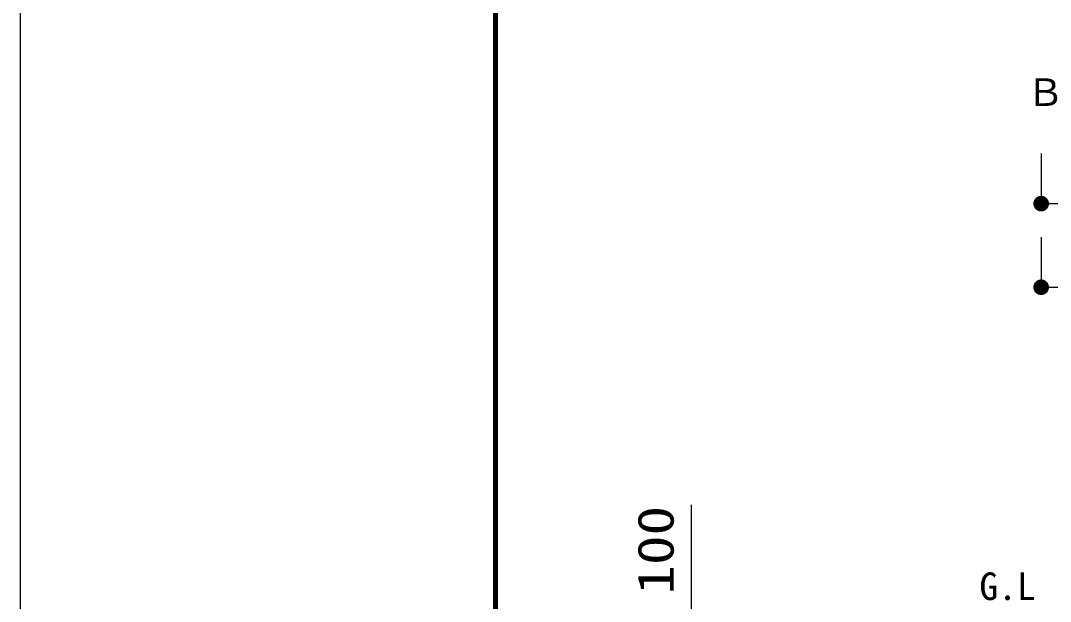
# Model space of a CAD drawing. Units: millimetres, scale not verified. Extents: x -8910 to 8910, y -6308 to 6308.
# Drawn here: x -8910 to -6446, y -1349 to 41 of the extents above; entities that cross this region are included whole.
import ezdxf
from ezdxf.enums import TextEntityAlignment as Align

# ---------------------------------------------------------------- set-up
doc = ezdxf.new("R2010")
doc.units = ezdxf.units.MM
doc.header["$LTSCALE"] = 30
for name, color, linetype, lineweight in [('0-1_空気管', 3, 'Continuous', 25), ('1-2_00クル-フ-6寸法', 132, 'Continuous', 25), ('1-5_図面枠', 7, 'Continuous', 25), ('1-6_Axis_waku', 7, 'Continuous', 25)]:
    doc.layers.add(name, color=color, linetype=linetype, lineweight=lineweight)
doc.styles.add('ＭＳ ゴシック', font='')
doc.styles.get('ＭＳ ゴシック').set_extended_font_data('MS Gothic')

msp = doc.modelspace()

# ---------------------------------------------------------------- linework, layer by layer
at = {"layer": '1-2_00クル-フ-6寸法', "color": 4}
for p, q in [((-6468.11, -277.08), (-6468.11, -397.08)), ((-6468.11, -397.08), (-5448.09, -397.08)), ((-6468.11, -477.08), (-6468.11, -597.08)), ((-6468.11, -597.08), (-3498.07, -597.08)), ((-7304.35, -1369.61), (-7304.35, -1117.27))]:
    msp.add_line(p, q, dxfattribs=at)
at = {"layer": '1-2_00クル-フ-6寸法'}
for points in [[(-6468.11, -397.08), (-6486.71, -394.73), (-6486.27, -392.42)], [(-6468.11, -397.08), (-6486.27, -392.42), (-6485.54, -390.18)], [(-6468.11, -397.08), (-6485.54, -390.18), (-6484.54, -388.05)], [(-6468.11, -397.08), (-6484.54, -388.05), (-6483.28, -386.06)], [(-6468.11, -397.08), (-6483.28, -386.06), (-6481.78, -384.25)], [(-6468.11, -397.08), (-6481.78, -384.25), (-6480.06, -382.64)], [(-6468.11, -397.08), (-6480.06, -382.64), (-6478.16, -381.25)], [(-6468.11, -397.08), (-6478.16, -381.25), (-6476.09, -380.12)], [(-6468.11, -397.08), (-6476.09, -380.12), (-6473.9, -379.25)], [(-6468.11, -397.08), (-6473.9, -379.25), (-6471.62, -378.67)], [(-6468.11, -397.08), (-6471.62, -378.67), (-6469.29, -378.37)], [(-6468.11, -397.08), (-6469.29, -378.37), (-6466.93, -378.37)], [(-6468.11, -397.08), (-6466.93, -378.37), (-6464.6, -378.67)], [(-6468.11, -397.08), (-6464.6, -378.67), (-6462.31, -379.25)], [(-6468.11, -397.08), (-6462.31, -379.25), (-6460.13, -380.12)], [(-6468.11, -397.08), (-6460.13, -380.12), (-6458.06, -381.25)], [(-6468.11, -397.08), (-6458.06, -381.25), (-6456.16, -382.64)], [(-6468.11, -397.08), (-6456.16, -382.64), (-6454.44, -384.25)], [(-6468.11, -397.08), (-6454.44, -384.25), (-6452.94, -386.06)], [(-6468.11, -397.08), (-6452.94, -386.06), (-6451.68, -388.05)], [(-6468.11, -397.08), (-6451.68, -388.05), (-6450.68, -390.18)], [(-6468.11, -397.08), (-6450.68, -390.18), (-6449.95, -392.42)], [(-6468.11, -397.08), (-6449.95, -392.42), (-6449.51, -394.73)], [(-6468.11, -397.08), (-6486.86, -397.08), (-6486.71, -394.73)], [(-6468.11, -397.08), (-6486.71, -399.43), (-6486.86, -397.08)], [(-6468.11, -397.08), (-6486.27, -401.75), (-6486.71, -399.43)], [(-6468.11, -397.08), (-6485.54, -403.99), (-6486.27, -401.75)], [(-6468.11, -397.08), (-6484.54, -406.12), (-6485.54, -403.99)], [(-6468.11, -397.08), (-6483.28, -408.1), (-6484.54, -406.12)], [(-6468.11, -397.08), (-6481.78, -409.92), (-6483.28, -408.1)], [(-6468.11, -397.08), (-6480.06, -411.53), (-6481.78, -409.92)], [(-6468.11, -397.08), (-6478.16, -412.91), (-6480.06, -411.53)], [(-6468.11, -397.08), (-6476.09, -414.05), (-6478.16, -412.91)], [(-6468.11, -397.08), (-6473.9, -414.92), (-6476.09, -414.05)], [(-6468.11, -397.08), (-6471.62, -415.5), (-6473.9, -414.92)], [(-6468.11, -397.08), (-6469.29, -415.8), (-6471.62, -415.5)], [(-6468.11, -397.08), (-6466.93, -415.8), (-6469.29, -415.8)], [(-6468.11, -397.08), (-6449.51, -394.73), (-6449.36, -397.08)], [(-6468.11, -397.08), (-6464.6, -415.5), (-6466.93, -415.8)], [(-6468.11, -397.08), (-6462.31, -414.92), (-6464.6, -415.5)], [(-6468.11, -397.08), (-6460.13, -414.05), (-6462.31, -414.92)], [(-6468.11, -397.08), (-6458.06, -412.91), (-6460.13, -414.05)], [(-6468.11, -397.08), (-6456.16, -411.53), (-6458.06, -412.91)], [(-6468.11, -397.08), (-6454.44, -409.92), (-6456.16, -411.53)], [(-6468.11, -397.08), (-6452.94, -408.1), (-6454.44, -409.92)], [(-6468.11, -397.08), (-6451.68, -406.12), (-6452.94, -408.1)], [(-6468.11, -397.08), (-6450.68, -403.99), (-6451.68, -406.12)], [(-6468.11, -397.08), (-6449.95, -401.75), (-6450.68, -403.99)], [(-6468.11, -397.08), (-6449.51, -399.43), (-6449.95, -401.75)], [(-6468.11, -397.08), (-6449.36, -397.08), (-6449.51, -399.43)], [(-6468.11, -597.08), (-6486.27, -592.42), (-6485.54, -590.18)], [(-6468.11, -597.08), (-6485.54, -590.18), (-6484.54, -588.05)], [(-6468.11, -597.08), (-6484.54, -588.05), (-6483.28, -586.06)], [(-6468.11, -597.08), (-6483.28, -586.06), (-6481.78, -584.25)], [(-6468.11, -597.08), (-6481.78, -584.25), (-6480.06, -582.64)], [(-6468.11, -597.08), (-6480.06, -582.64), (-6478.16, -581.25)], [(-6468.11, -597.08), (-6478.16, -581.25), (-6476.09, -580.12)], [(-6468.11, -597.08), (-6476.09, -580.12), (-6473.9, -579.25)], [(-6468.11, -597.08), (-6473.9, -579.25), (-6471.62, -578.67)], [(-6468.11, -597.08), (-6471.62, -578.67), (-6469.29, -578.37)], [(-6468.11, -597.08), (-6469.29, -578.37), (-6466.93, -578.37)], [(-6468.11, -597.08), (-6466.93, -578.37), (-6464.6, -578.67)], [(-6468.11, -597.08), (-6464.6, -578.67), (-6462.31, -579.25)], [(-6468.11, -597.08), (-6462.31, -579.25), (-6460.13, -580.12)], [(-6468.11, -597.08), (-6460.13, -580.12), (-6458.06, -581.25)], [(-6468.11, -597.08), (-6458.06, -581.25), (-6456.16, -582.64)], [(-6468.11, -597.08), (-6456.16, -582.64), (-6454.44, -584.25)], [(-6468.11, -597.08), (-6454.44, -584.25), (-6452.94, -586.06)], [(-6468.11, -597.08), (-6452.94, -586.06), (-6451.68, -588.05)], [(-6468.11, -597.08), (-6451.68, -588.05), (-6450.68, -590.18)], [(-6468.11, -597.08), (-6450.68, -590.18), (-6449.95, -592.42)], [(-6468.11, -597.08), (-6486.86, -597.08), (-6486.71, -594.73)], [(-6468.11, -597.08), (-6486.71, -599.43), (-6486.86, -597.08)], [(-6468.11, -597.08), (-6486.71, -594.73), (-6486.27, -592.42)], [(-6468.11, -597.08), (-6486.27, -601.75), (-6486.71, -599.43)], [(-6468.11, -597.08), (-6485.54, -603.99), (-6486.27, -601.75)], [(-6468.11, -597.08), (-6484.54, -606.12), (-6485.54, -603.99)], [(-6468.11, -597.08), (-6483.28, -608.1), (-6484.54, -606.12)], [(-6468.11, -597.08), (-6481.78, -609.92), (-6483.28, -608.1)], [(-6468.11, -597.08), (-6480.06, -611.53), (-6481.78, -609.92)], [(-6468.11, -597.08), (-6478.16, -612.91), (-6480.06, -611.53)], [(-6468.11, -597.08), (-6476.09, -614.05), (-6478.16, -612.91)], [(-6468.11, -597.08), (-6473.9, -614.92), (-6476.09, -614.05)], [(-6468.11, -597.08), (-6471.62, -615.5), (-6473.9, -614.92)], [(-6468.11, -597.08), (-6469.29, -615.8), (-6471.62, -615.5)], [(-6468.11, -597.08), (-6466.93, -615.8), (-6469.29, -615.8)], [(-6468.11, -597.08), (-6449.95, -592.42), (-6449.51, -594.73)], [(-6468.11, -597.08), (-6449.51, -594.73), (-6449.36, -597.08)], [(-6468.11, -597.08), (-6464.6, -615.5), (-6466.93, -615.8)], [(-6468.11, -597.08), (-6462.31, -614.92), (-6464.6, -615.5)], [(-6468.11, -597.08), (-6460.13, -614.05), (-6462.31, -614.92)], [(-6468.11, -597.08), (-6458.06, -612.91), (-6460.13, -614.05)], [(-6468.11, -597.08), (-6456.16, -611.53), (-6458.06, -612.91)], [(-6468.11, -597.08), (-6454.44, -609.92), (-6456.16, -611.53)], [(-6468.11, -597.08), (-6452.94, -608.1), (-6454.44, -609.92)], [(-6468.11, -597.08), (-6451.68, -606.12), (-6452.94, -608.1)], [(-6468.11, -597.08), (-6450.68, -603.99), (-6451.68, -606.12)], [(-6468.11, -597.08), (-6449.95, -601.75), (-6450.68, -603.99)], [(-6468.11, -597.08), (-6449.51, -599.43), (-6449.95, -601.75)], [(-6468.11, -597.08), (-6449.36, -597.08), (-6449.51, -599.43)]]:
    msp.add_solid(points, dxfattribs=at)
at = {"layer": '1-5_図面枠'}
msp.add_lwpolyline([(-8910, -6307.5), (-8910, 6307.5), (8910, 6307.5), (8910, -6307.5)], close=True, dxfattribs=at)
at = {"layer": '1-6_Axis_waku'}
for p, q in [((-7778.4, 5769.9), (-7778.4, -5814.9)), ((-7777.8, 5769.3), (-7777.8, -5814.3)), ((-7777.2, 5768.7), (-7777.2, -5813.7)), ((-7776.6, 5768.1), (-7776.6, -5813.1)), ((-7776, 5767.5), (-7776, -5812.5)), ((-7775.4, 5766.9), (-7775.4, -5811.9)), ((-7774.8, 5766.3), (-7774.8, -5811.3)), ((-7774.2, 5765.7), (-7774.2, -5810.7)), ((-7773.6, 5765.1), (-7773.6, -5810.1)), ((-7773, 5764.5), (-7773, -5809.5)), ((-7772.4, 5763.9), (-7772.4, -5808.9)), ((-7771.8, 5763.3), (-7771.8, -5808.3)), ((-7771.2, 5762.7), (-7771.2, -5807.7)), ((-7770.6, 5762.1), (-7770.6, -5807.1)), ((-7770, 5761.5), (-7770, -5806.5))]:
    msp.add_line(p, q, dxfattribs=at)

# ---------------------------------------------------------------- texts
at = {"layer": '0-1_空気管', "color": 4, "style": 'ＭＳ ゴシック'}
for s, p in [('Ｂ', (-6502.96, -183.15)), ('G.L', (-6615.97, -1365.23))]:
    msp.add_text(s, height=65.98, dxfattribs=at).set_placement(p, align=Align.BOTTOM_LEFT)
at = {"layer": '1-2_00クル-フ-6寸法', "color": 3, "style": 'ＭＳ ゴシック', "width": 1.2}
msp.add_text('100', height=86.66, rotation=90, dxfattribs=at).set_placement((-7321.44, -1332.42), align=Align.BOTTOM_LEFT)

doc.saveas('drawing.dxf')
